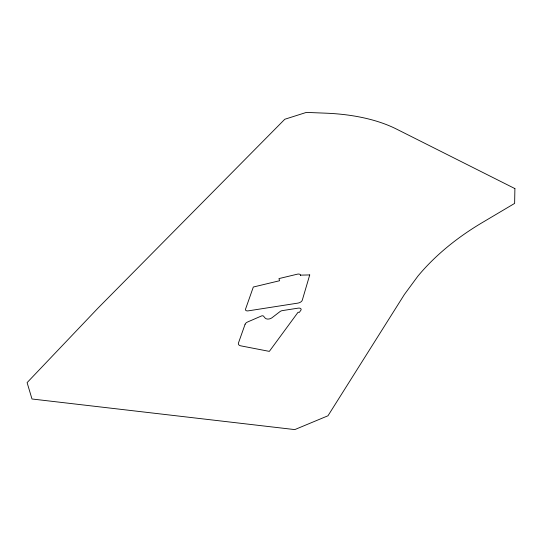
<?xml version="1.0" encoding="UTF-8"?>
<svg xmlns="http://www.w3.org/2000/svg" width="542" height="542" viewBox="0 0 542 542"><rect width="100%" height="100%" fill="white"/><g stroke="black" fill="none" stroke-linecap="round" stroke-linejoin="round"><path stroke-width="0.81" d="M514.9 188.589L514.629 203.406L482.177 222.647A413.119 250.838 9.1 0 0 417.868 276.169L404.407 294.469L327.978 415.782L294.787 429.596L31.992 398.993L27.1 382.625L97.926 308.195L284.794 119.254L306.365 112.404L325.796 113.176A165.601 84.498 -12 0 1 396.439 129.05L514.9 188.589M309.733 274.93L302.3 300.146A4.831 2.879 -11.8 0 1 297.795 303.127L248.412 310.83A2.778 1.646 -13.9 0 1 245.506 309.238L253.324 287.023L279.564 280.742L278.961 278.588L297.463 274.157A2.669 1.538 -11.6 0 1 300.512 275.573L300.647 275.126L309.733 274.93M245.092 324.285L238.473 342.95A4.614 2.845 -14.7 0 0 240.641 345.816L269.333 351.385L298.1 312.212L299.279 312.429L300.864 310.261A2.798 1.687 -11.9 0 0 298.296 308.12L282.457 310.593A3.631 2.188 -12.6 0 0 279.997 311.596L271.894 317.822A4.268 2.575 -13.2 0 1 265.113 318.059L263.575 316.189A1.673 1.009 -13.5 0 0 261.386 316.006L247.606 321.989A4.505 2.724 -14.1 0 0 245.092 324.285"/></g></svg>
